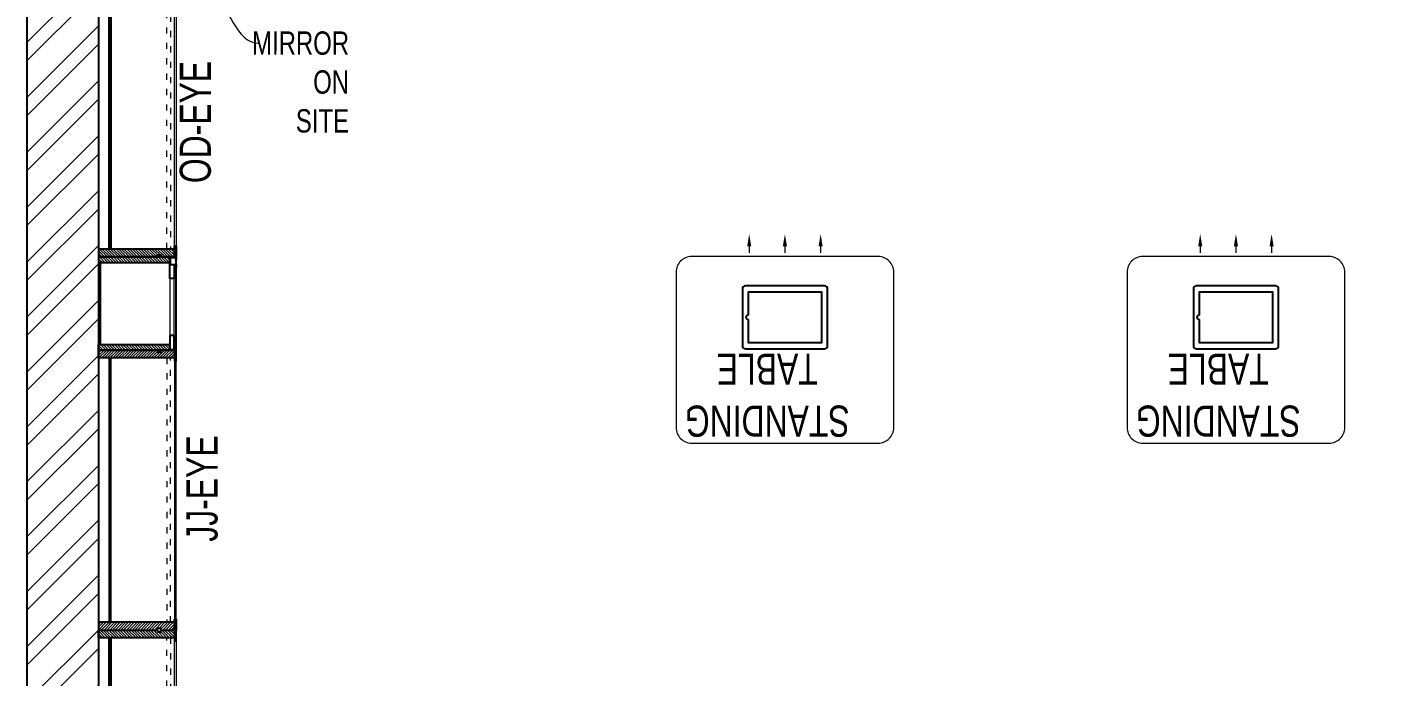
# Model space of a CAD drawing. Header units: feet. Extents: x 3145723 to 3153497, y -5725757 to -5712156.
# Drawn here: x 3145723 to 3150054, y -5718369 to -5716282 of the extents above; entities that cross this region are included whole.
import ezdxf
from ezdxf import colors
from ezdxf.entities.mleader import LeaderData, LeaderLine
from ezdxf.math import Vec2, Vec3

# ---------------------------------------------------------------- set-up
doc = ezdxf.new("R2010")
doc.units = ezdxf.units.FT
doc.header["$LTSCALE"] = 33
doc.header["$MEASUREMENT"] = 0
doc.linetypes.add('ACAD_ISO03W100', pattern=[30, 12, -18])
doc.layers.add('A-WALL', color=1, linetype='Continuous')
for name, color, linetype, lineweight in [('LENS-DIM', 252, 'Continuous', 5), ('LENS-TEXT', 31, 'Continuous', 5), ('LK-FF&E FLOOR', 1, 'Continuous', 9), ('LK-FF&E WALL', 1, 'Continuous', 9), ('LN-ELEVATION-1', 81, 'Continuous', 25), ('LN-ELEVATION-2', 103, 'Continuous', 20), ('LN-ELEVATION-3', 125, 'Continuous', 18), ('LN-ELEVATION-4', 145, 'Continuous', 13), ('LN-HATCH', 251, 'Continuous', 0), ('PLANO-TXT', 252, 'Continuous', 5)]:
    doc.layers.add(name, color=color, linetype=linetype, lineweight=lineweight)
doc.styles.add('LK TXT', font='GILC____.TTF', dxfattribs={"height": 100})
doc.styles.get("Standard").update_dxf_attribs({"font": 'GILC____.TTF'})
pattern_1 = [(45, (4208834.247, 1706614.74), (-4.4901280605, 4.4901280605), [])]
pattern_2 = [(45, (4209134.247, 1706614.74), (-4.4901280605, 4.4901280605), [])]

# ---------------------------------------------------------------- blocks, each defined once
blk = doc.blocks.new('JJ SH 900')
at = {"layer": 'LN-HATCH', "ltscale": 0.5}
h = blk.add_hatch(dxfattribs=at)
h.set_pattern_fill('ANSI31', color=256, scale=50)
h.paths.add_polyline_path([(-911.8, 0), (-911.8, -190), (-905.8, -190), (-905.8, -200), (-911.8, -200), (-911.8, -244), (-886.8, -244), (-886.8, 0)])
h = blk.add_hatch(dxfattribs=at)
h.set_pattern_fill('ANSI31', color=256, scale=2)
h.set_pattern_definition(pattern_1)
h.paths.add_polyline_path([(-11.8, 0), (-11.8, -190), (-17.8, -190), (-17.8, -200), (-11.8, -200), (-11.8, -244), (-36.8, -244), (-36.8, 0)])
h = blk.add_hatch(dxfattribs=at)
h.set_pattern_fill('ANSI31', color=256, scale=2)
h.set_pattern_definition(pattern_2)
h.paths.add_polyline_path([(-36.8, -40), (-886.8, -40), (-886.8, -34), (-36.8, -34)])
h = blk.add_hatch(dxfattribs=at)
h.set_pattern_fill('ANSI31', color=256, scale=2)
h.set_pattern_definition(pattern_2)
h.paths.add_polyline_path([(-876.8, -244), (-876.8, -250), (-911.8, -250), (-911.8, -244)])
h = blk.add_hatch(dxfattribs=at)
h.set_pattern_fill('ANSI31', color=256, scale=2)
h.set_pattern_definition(pattern_1)
h.paths.add_polyline_path([(-46.8, -244), (-46.8, -250), (-11.8, -250), (-11.8, -244)])
at = {"layer": 'LN-ELEVATION-1', "ltscale": 0.5}
for points in [[(-911.8, 0), (-911.8, -190), (-905.8, -190), (-905.8, -200), (-911.8, -200), (-911.8, -244), (-886.8, -244), (-886.8, 0)], [(-11.8, 0), (-11.8, -190), (-17.8, -190), (-17.8, -200), (-11.8, -200), (-11.8, -244), (-36.8, -244), (-36.8, 0)], [(-36.8, -40), (-886.8, -40), (-886.8, -34), (-36.8, -34)], [(-876.8, -244), (-876.8, -250), (-911.8, -250), (-911.8, -244)], [(-46.8, -244), (-46.8, -250), (-11.8, -250), (-11.8, -244)]]:
    blk.add_lwpolyline(points, close=True, dxfattribs=at)
at = {"layer": 'LN-ELEVATION-3', "ltscale": 0.5}
for p, q in [((-886.8, 0), (-36.8, 0)), ((-876.8, -244), (-46.8, -244)), ((-46.8, -250), (-876.8, -250))]:
    blk.add_line(p, q, dxfattribs=at)
at = {"layer": 'LN-ELEVATION-4', "linetype": 'ACAD_ISO03W100', "ltscale": 0.05}
blk.add_lwpolyline([(-886.8, -220), (-36.8, -220), (-36.8, -232), (-886.8, -232)], close=True, dxfattribs=at)
blk = doc.blocks.new('MIRROR')
at = {"layer": 'LN-HATCH', "ltscale": 0.5}
h = blk.add_hatch(dxfattribs=at)
h.set_pattern_fill('ANSI31', color=256, scale=2)
h.set_pattern_definition([(45, (4060433.7416, 1708720.787), (-4.4901280605, 4.4901280605), [])])
h.paths.add_polyline_path([(212.9, 101.3), (230.9, 101.3), (230.9, -127.7), (212.9, -127.7)])
h.paths.add_polyline_path([(230.9, 95.3), (494.9, 95.3), (494.9, 101.3), (230.9, 101.3)])
h.paths.add_polyline_path([(512.9, 101.3), (494.9, 101.3), (494.9, -127.7), (512.9, -127.7)])
at = {"layer": 'Defpoints'}
blk.add_lwpolyline([(512.9, 101.3), (212.9, 101.3), (212.9, -148.7), (512.9, -148.7)], close=True, dxfattribs=at)
at = {"layer": 'LN-ELEVATION-1'}
for points in [[(212.9, 101.3), (230.9, 101.3), (230.9, -127.7), (212.9, -127.7)], [(230.9, 95.3), (494.9, 95.3), (494.9, 101.3), (230.9, 101.3)], [(512.9, 101.3), (494.9, 101.3), (494.9, -127.7), (512.9, -127.7)], [(259.9, -141.7), (259.9, -127.7), (214.9, -127.7), (214.9, -148.7), (223.9, -148.7), (223.9, -147.2), (216.4, -147.2), (216.4, -141.7)], [(442.9, -141.7), (442.9, -127.7), (487.9, -127.7), (487.9, -148.7), (478.9, -148.7), (478.9, -147.2), (486.4, -147.2), (486.4, -141.7)], [(504.9, -148.7), (504.9, -147.2), (509.4, -147.2), (509.4, -129.2), (487.9, -129.2), (487.9, -127.7), (510.9, -127.7), (510.9, -148.7)]]:
    blk.add_lwpolyline(points, close=True, dxfattribs=at)
at = {"layer": 'LN-ELEVATION-2'}
blk.add_lwpolyline([(259.9, -141.7), (442.9, -141.7), (442.9, -127.7), (259.9, -127.7)], close=True, dxfattribs=at)
at = {"layer": 'LN-ELEVATION-2', "color": 4, "lineweight": 0}
blk.add_lwpolyline([(216.4, -141.7), (486.4, -141.7), (486.4, -147.2), (216.4, -147.2)], close=True, dxfattribs=at)
at = {"layer": 'LN-ELEVATION-4', "ltscale": 0.5}
blk.add_line((478.9, -148.7), (223.9, -148.7), dxfattribs=at)
blk = doc.blocks.new('A$Ce9b19e40')
at = {"layer": 'LN-HATCH'}
h = blk.add_hatch(dxfattribs=at)
h.set_pattern_fill('ANSI32', color=256, scale=333, angle=180)
h.set_pattern_definition([(225, (-8075448.35, 5277294.6), (88.2999593, -88.2999593), []), (225, (-8075507.22, 5277294.6), (88.2999593, -88.2999593), [])])
h.paths.add_polyline_path([(2694.9, -7004.1), (1932.8, -7004.1), (1932.8, -7308.9), (2694.9, -7308.9)])
h.paths.add_polyline_path([(1959.6, 2267.2), (1729.6, 2267.2), (1729.6, -1314.3), (2694.9, -1314.3), (2694.9, -1084.3), (1959.6, -1084.3)])
h.paths.add_polyline_path([(1501, 3106.8), (-1166, 3106.8), (-1166, 2876.8), (1501, 2876.8)])
h.paths.add_polyline_path([(-1597.8, 3106.8), (-4696.7, 3106.8), (-4696.7, 2876.8), (-1597.8, 2876.8)])
h.paths.add_polyline_path([(-4849.1, 2267.2), (-5079.1, 2267.2), (-5079.1, -6546.8), (-4849.1, -6546.8)])
at = {"layer": 'A-WALL'}
for p, q in [((-5079.1, 3106.8), (-5079.1, -7308.9)), ((-4849.1, 2267.2), (-4849.1, -6546.8))]:
    blk.add_line(p, q, dxfattribs=at)
blk = doc.blocks.new('Standing Table 700X600')
at = {"layer": 'LN-ELEVATION-1', "linetype": 'ByBlock', "lineweight": -2}
for p, q in [((-114.7, -32.3), (-114.7, -12)), ((0, -32.3), (0, -12)), ((114.7, -32.3), (114.7, -12))]:
    blk.add_line(p, q, dxfattribs=at)
at = {"layer": 'LN-ELEVATION-1'}
for points in [[(-127.2, 94.5), (126.8, 94.5, 0.414214), (136.8, 104.5), (136.8, 286.5, 0.414214), (126.8, 296.5), (-127.2, 296.5, 0.414214), (-137.2, 286.5), (-137.2, 104.5, 0.414214)], [(117.2, 186), (117.2, 113.5), (-117.8, 113.5), (-117.8, 277.5), (117.2, 277.5), (117.2, 205, 0.327538), (118.6, 203.1, -0.733799), (118.6, 187.9, 0.327538)]]:
    blk.add_lwpolyline(points, format="xyb", close=True, dxfattribs=at)
at = {"layer": 'LN-ELEVATION-1', "linetype": 'ByBlock', "lineweight": -2}
for points in [[(-108.1, -32.3), (-121.4, -32.3), (-114.7, -72.3)], [(6.7, -32.3), (-6.7, -32.3), (0, -72.3)], [(121.4, -32.3), (108.1, -32.3), (114.7, -72.3)]]:
    blk.add_solid(points, dxfattribs=at)
at = {"layer": 'LN-ELEVATION-2'}
blk.add_lwpolyline([(-300, 0), (300, 0, 0.414214), (350, 50), (350, 550, 0.414214), (300, 600), (-300, 600, 0.414214), (-350, 550), (-350, 50, 0.414214)], format="xyb", close=True, dxfattribs=at)
at = {"layer": 'LENS-TEXT', "color": 7, "linetype": 'Continuous', "ltscale": 3, "insert": (56.8, 445.9), "char_height": 100, "width": 783.964, "attachment_point": 5, "style": 'LK TXT'}
blk.add_mtext('STANDING TABLE', dxfattribs=at)

msp = doc.modelspace()

# ---------------------------------------------------------------- block references
at = {"layer": 'LENS-DIM', "color": 2}
msp.add_blockref('A$Ce9b19e40', (3150801.8, -5715262.5), dxfattribs=at)
at = {"layer": 'LK-FF&E FLOOR', "rotation": 180}
for p in [(3148159.6, -5717020.3), (3149609.6, -5717020.3)]:
    msp.add_blockref('Standing Table 700X600', p, dxfattribs=at)
at = {"layer": 'LK-FF&E WALL'}
for name, p, rotation in [('JJ SH 900', (3145952.7, -5716109.6), 90.00000000000003), ('MIRROR', (3146054, -5717534.3), 90), ('JJ SH 900', (3145952.7, -5718209.6), 90.00000000000003)]:
    msp.add_blockref(name, p, dxfattribs=dict(at, rotation=rotation))
at = {"layer": 'LK-FF&E WALL', "xscale": -1, "rotation": 90}
msp.add_blockref('JJ SH 900', (3145952.7, -5718233.2), dxfattribs=at)

# ---------------------------------------------------------------- texts
at = {"layer": 'PLANO-TXT', "linetype": 'Continuous', "ltscale": 3, "char_height": 100, "width": 149.547, "attachment_point": 5, "rotation": 90, "style": 'LK TXT'}
for s, insert in [('OD-EYE ', (3146264.6, -5716588, -23744)), ('JJ-EYE', (3146286.3, -5717766.5, -23744))]:
    msp.add_mtext(s, dxfattribs=dict(at, insert=insert))

# ---------------------------------------------------------------- leaders
at = {"layer": 'LENS-TEXT', "color": 0, "linetype": 'Continuous', "ltscale": 3}
ml = msp.add_multileader_mtext('Standard', dxfattribs=at)
ml.set_content('\\pxqr,t3;{\\C0;MIRROR ON SITE}', color=1)
ml.set_leader_properties(color=256, linetype='ByLayer', lineweight=-1)
ml.build(insert=Vec2(0, 0))
ml.multileader.update_dxf_attribs({"leader_type": 2, "dogleg_length": 0.36, "arrow_head_size": 50})
ctx = ml.context
ctx.base_point, ctx.char_height, ctx.arrow_head_size, ctx.landing_gap_size, ctx.plane_origin, ctx.plane_x_axis, ctx.plane_y_axis = Vec3(3146468.7, -5716334.4, 47488.1), 75, 50, 0.09, Vec3(3152653.4, -5717970.4, 47488.1), Vec3(0.999999, -0.001097), Vec3(0.001097, 0.999999)
notes = []
notes.append((ctx, [(1, (1, 1, 0), (3146468.4, -5716334.4, 47488.1), (0.999999, -0.001097), 0.36, [(1, [(3146291.9, -5716121.4, 47488.1)], 0, [])])]))
ctx.mtext.insert, ctx.mtext.text_direction, ctx.mtext.rotation, ctx.mtext.width, ctx.mtext.flow_direction = Vec3(3146468.9, -5716296.4, 47488.1), Vec3(0.999999, -0.001097), 6.282088, 289.544, 5
for ctx, leaders in notes:
    for number, flags, end, landing, length, lines in leaders:
        leader = LeaderData()
        leader.index, (leader.has_last_leader_line, leader.has_dogleg_vector, leader.attachment_direction) = number, flags
        leader.last_leader_point, leader.dogleg_vector, leader.dogleg_length = Vec3(end), Vec3(landing), length
        for number, points, colour, breaks in lines:
            line = LeaderLine()
            line.index, line.vertices, line.color, line.breaks = number, Vec3.list(points), colors.encode_raw_color(colour), breaks
            leader.lines.append(line)
        ctx.leaders.append(leader)

doc.saveas('drawing.dxf')
